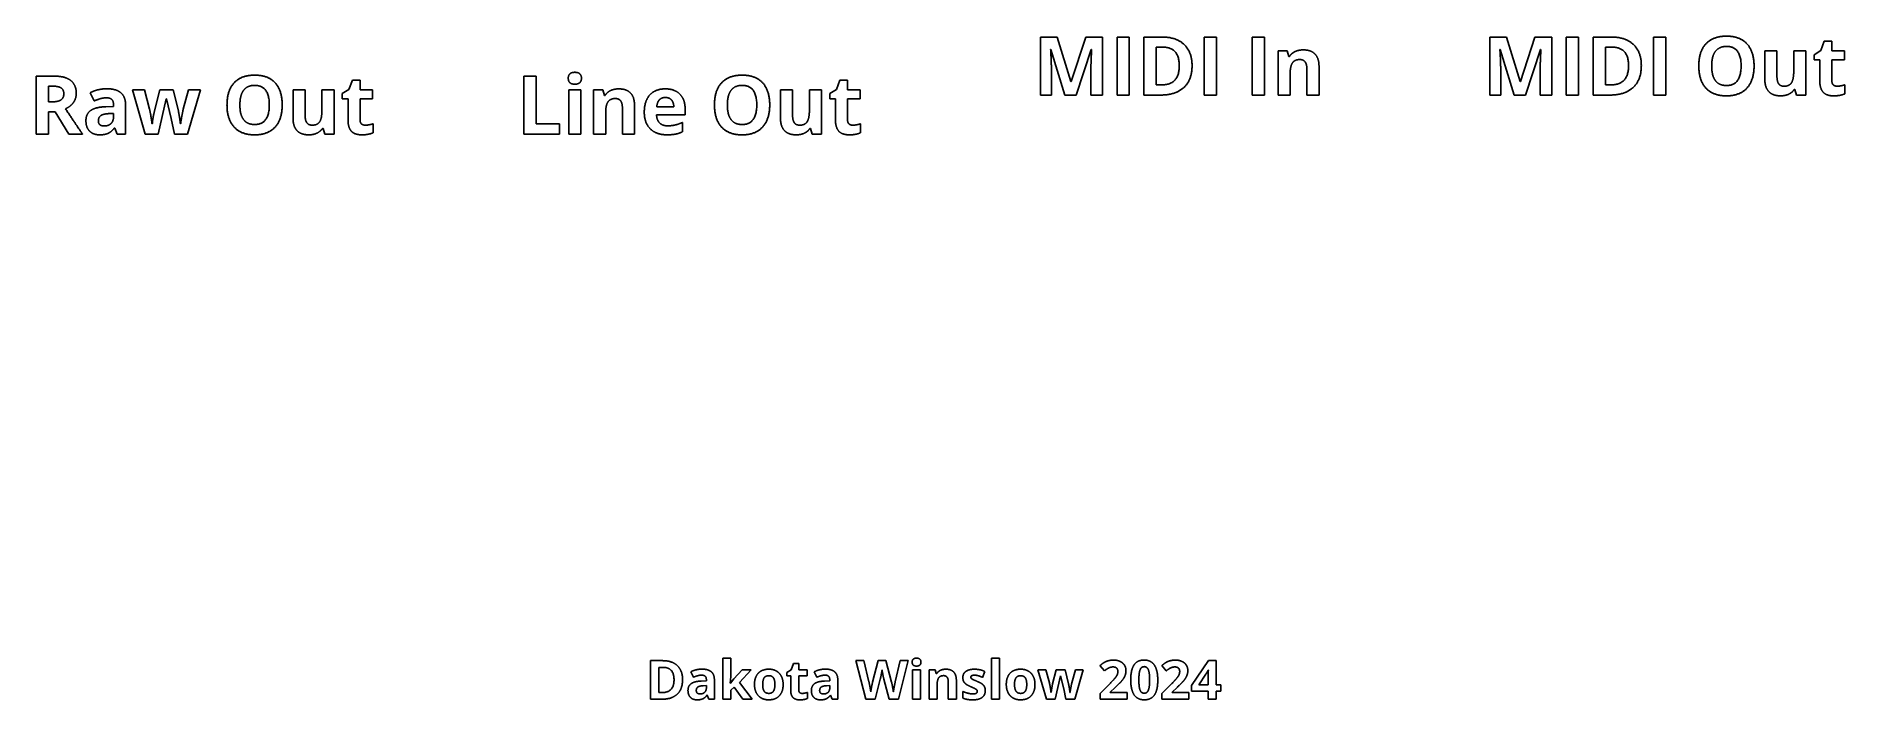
# Model space of a CAD drawing. Extents: x -53 to 47, y -13 to 116.
# Drawn here: x -46.1 to 46.7, y -12.9 to 21.2 of the extents above.
import ezdxf

# ---------------------------------------------------------------- set-up
doc = ezdxf.new("R2010")
doc.units = 0
doc.layers.add('MODELSKETCH_VISIBLE', color=7, linetype='CONTINUOUS')

msp = doc.modelspace()

# ---------------------------------------------------------------- linework, layer by layer
at = {"layer": 'MODELSKETCH_VISIBLE'}
for p, q in [((5.41, 21.107), (6.268, 21.107)), ((5.41, 18.132), (5.41, 21.107)), ((5.952, 20.465), (5.934, 20.465)), ((6.669, 18.132), (5.952, 20.465)), ((6.268, 21.107), (6.972, 18.832)), ((6.984, 18.832), (7.731, 21.107)), ((8.014, 20.461), (7.247, 18.132)), ((7.731, 21.107), (8.589, 21.107)), ((8.032, 20.461), (8.014, 20.461)), ((8.589, 21.107), (8.589, 18.132)), ((9.338, 21.107), (9.969, 21.107)), ((9.338, 18.132), (9.338, 21.107)), ((9.969, 21.107), (9.969, 18.132)), ((10.717, 21.107), (11.651, 21.107)), ((10.717, 18.132), (10.717, 21.107)), ((11.348, 20.59), (11.348, 18.653)), ((11.684, 20.59), (11.348, 20.59)), ((13.802, 21.107), (14.433, 21.107)), ((13.802, 18.132), (13.802, 21.107)), ((14.433, 21.107), (14.433, 18.132)), ((16.264, 21.107), (16.895, 21.107)), ((16.264, 18.132), (16.264, 21.107)), ((16.895, 21.107), (16.895, 18.132)), ((17.595, 20.407), (18.069, 20.407)), ((17.595, 18.132), (17.595, 20.407)), ((18.069, 20.407), (18.152, 20.116)), ((28.447, 21.107), (29.306, 21.107)), ((28.447, 18.132), (28.447, 21.107)), ((28.99, 20.465), (28.972, 20.465)), ((29.706, 18.132), (28.99, 20.465)), ((29.306, 21.107), (30.01, 18.832)), ((30.022, 18.832), (30.769, 21.107)), ((31.051, 20.461), (30.285, 18.132)), ((30.769, 21.107), (31.627, 21.107)), ((31.07, 20.461), (31.051, 20.461)), ((31.627, 21.107), (31.627, 18.132)), ((32.376, 21.107), (33.007, 21.107)), ((32.376, 18.132), (32.376, 21.107)), ((33.007, 21.107), (33.007, 18.132)), ((33.755, 21.107), (34.689, 21.107)), ((33.755, 18.132), (33.755, 21.107)), ((34.386, 20.59), (34.386, 18.653)), ((34.721, 20.59), (34.386, 20.59)), ((36.84, 21.107), (37.471, 21.107)), ((36.84, 18.132), (36.84, 21.107)), ((37.471, 21.107), (37.471, 18.132)), ((42.557, 20.407), (43.178, 20.407)), ((42.557, 18.924), (42.557, 20.407)), ((43.178, 20.407), (43.178, 19.078)), ((44.036, 20.407), (44.657, 20.407)), ((44.036, 19.336), (44.036, 20.407)), ((44.657, 20.407), (44.657, 18.132)), ((45.078, 20.203), (45.42, 20.411)), ((45.42, 20.411), (45.599, 20.891)), ((45.599, 20.891), (45.995, 20.891)), ((45.995, 20.891), (45.995, 20.407)), ((45.995, 20.407), (46.632, 20.407)), ((46.632, 20.407), (46.632, 19.941)), ((5.973, 19.515), (5.973, 18.132)), ((8.001, 18.132), (8.001, 19.54)), ((18.152, 20.116), (18.187, 20.116)), ((19.695, 19.615), (19.695, 18.132)), ((29.011, 19.515), (29.011, 18.132)), ((31.039, 18.132), (31.039, 19.54)), ((45.078, 19.941), (45.078, 20.203)), ((45.375, 19.941), (45.078, 19.941)), ((45.375, 18.844), (45.375, 19.941)), ((45.995, 19.941), (45.995, 18.844)), ((46.632, 19.941), (45.995, 19.941)), ((-46.084, 19.107), (-45.217, 19.107)), ((-46.084, 16.132), (-46.084, 19.107)), ((-45.261, 18.59), (-45.453, 18.59)), ((-45.453, 18.59), (-45.453, 17.786)), ((-30.049, 18.411), (-29.87, 18.891)), ((-29.87, 18.891), (-29.474, 18.891)), ((-29.474, 18.891), (-29.474, 18.407)), ((-21.079, 16.132), (-21.079, 19.107)), ((-21.079, 19.107), (-20.449, 19.107)), ((-20.449, 19.107), (-20.449, 16.653)), ((-5.053, 18.411), (-4.874, 18.891)), ((-4.874, 18.891), (-4.478, 18.891)), ((-4.478, 18.891), (-4.478, 18.407)), ((6.972, 18.832), (6.984, 18.832)), ((11.348, 18.653), (11.618, 18.653)), ((18.215, 19.202), (18.215, 18.132)), ((19.074, 18.132), (19.074, 19.461)), ((30.01, 18.832), (30.022, 18.832)), ((34.386, 18.653), (34.656, 18.653)), ((46.657, 18.657), (46.657, 18.195)), ((-45.453, 17.786), (-45.25, 17.786)), ((-43.116, 17.829), (-43.321, 18.248)), ((-42.12, 17.548), (-42.12, 17.648)), ((-41.504, 17.648), (-41.504, 16.132)), ((-41.149, 18.407), (-40.531, 18.407)), ((-40.503, 16.132), (-41.149, 18.407)), ((-40.531, 18.407), (-40.269, 17.4)), ((-40.024, 17.316), (-39.744, 18.407)), ((-39.42, 17.933), (-39.836, 16.132)), ((-39.744, 18.407), (-39.06, 18.407)), ((-39.406, 17.933), (-39.42, 17.933)), ((-39.17, 16.928), (-39.406, 17.933)), ((-39.06, 18.407), (-38.794, 17.316)), ((-38.545, 17.4), (-38.273, 18.407)), ((-37.664, 18.407), (-38.32, 16.132)), ((-38.273, 18.407), (-37.664, 18.407)), ((-32.912, 16.924), (-32.912, 18.407)), ((-32.912, 18.407), (-32.291, 18.407)), ((-32.291, 18.407), (-32.291, 17.078)), ((-31.433, 17.336), (-31.433, 18.407)), ((-31.433, 18.407), (-30.812, 18.407)), ((-30.812, 18.407), (-30.812, 16.132)), ((-30.391, 18.203), (-30.049, 18.411)), ((-30.391, 17.941), (-30.391, 18.203)), ((-30.094, 17.941), (-30.391, 17.941)), ((-30.094, 16.844), (-30.094, 17.941)), ((-29.474, 18.407), (-28.837, 18.407)), ((-28.837, 17.941), (-29.474, 17.941)), ((-29.474, 17.941), (-29.474, 16.844)), ((-28.837, 18.407), (-28.837, 17.941)), ((-18.774, 16.132), (-18.774, 18.407)), ((-18.774, 18.407), (-18.154, 18.407)), ((-18.154, 18.407), (-18.154, 16.132)), ((-17.503, 16.132), (-17.503, 18.407)), ((-17.503, 18.407), (-17.029, 18.407)), ((-17.029, 18.407), (-16.945, 18.116)), ((-16.945, 18.116), (-16.911, 18.116)), ((-7.916, 16.924), (-7.916, 18.407)), ((-7.916, 18.407), (-7.296, 18.407)), ((-7.296, 18.407), (-7.296, 17.078)), ((-6.437, 17.336), (-6.437, 18.407)), ((-6.437, 18.407), (-5.816, 18.407)), ((-5.816, 18.407), (-5.816, 16.132)), ((-5.395, 18.203), (-5.053, 18.411)), ((-5.395, 17.941), (-5.395, 18.203)), ((-5.098, 17.941), (-5.395, 17.941)), ((-5.098, 16.844), (-5.098, 17.941)), ((-4.478, 18.407), (-3.841, 18.407)), ((-4.478, 17.941), (-4.478, 16.844)), ((-3.841, 17.941), (-4.478, 17.941)), ((-3.841, 18.407), (-3.841, 17.941)), ((5.973, 18.132), (5.41, 18.132)), ((7.247, 18.132), (6.669, 18.132)), ((8.589, 18.132), (8.001, 18.132)), ((9.969, 18.132), (9.338, 18.132)), ((11.56, 18.132), (10.717, 18.132)), ((14.433, 18.132), (13.802, 18.132)), ((16.895, 18.132), (16.264, 18.132)), ((18.215, 18.132), (17.595, 18.132)), ((19.695, 18.132), (19.074, 18.132)), ((29.011, 18.132), (28.447, 18.132)), ((30.285, 18.132), (29.706, 18.132)), ((31.627, 18.132), (31.039, 18.132)), ((33.007, 18.132), (32.376, 18.132)), ((34.598, 18.132), (33.755, 18.132)), ((37.471, 18.132), (36.84, 18.132)), ((44.098, 18.423), (44.065, 18.423)), ((44.181, 18.132), (44.098, 18.423)), ((44.657, 18.132), (44.181, 18.132)), ((-45.118, 17.273), (-45.453, 17.273)), ((-45.453, 17.273), (-45.453, 16.132)), ((-44.407, 16.132), (-45.118, 17.273)), ((-42.515, 17.536), (-42.12, 17.548)), ((-42.12, 17.186), (-42.36, 17.178)), ((-42.12, 16.999), (-42.12, 17.186)), ((-40.057, 17.143), (-40.024, 17.316)), ((-38.995, 16.132), (-39.17, 16.928)), ((-16.882, 17.202), (-16.882, 16.132)), ((-16.023, 16.132), (-16.023, 17.461)), ((-15.403, 17.615), (-15.403, 16.132)), ((-12.807, 17.114), (-14.274, 17.114)), ((-14.26, 17.528), (-13.389, 17.528)), ((-12.936, 16.732), (-12.936, 16.252)), ((-12.807, 17.416), (-12.807, 17.114)), ((-45.453, 16.132), (-46.084, 16.132)), ((-43.707, 16.132), (-44.407, 16.132)), ((-42.058, 16.441), (-42.074, 16.441)), ((-41.937, 16.132), (-42.058, 16.441)), ((-41.504, 16.132), (-41.937, 16.132)), ((-39.836, 16.132), (-40.503, 16.132)), ((-40.14, 16.653), (-40.129, 16.653)), ((-38.32, 16.132), (-38.995, 16.132)), ((-38.69, 16.653), (-38.678, 16.653)), ((-31.371, 16.423), (-31.404, 16.423)), ((-31.288, 16.132), (-31.371, 16.423)), ((-30.812, 16.132), (-31.288, 16.132)), ((-28.812, 16.657), (-28.812, 16.195)), ((-19.242, 16.132), (-21.079, 16.132)), ((-20.449, 16.653), (-19.242, 16.653)), ((-19.242, 16.653), (-19.242, 16.132)), ((-18.154, 16.132), (-18.774, 16.132)), ((-16.882, 16.132), (-17.503, 16.132)), ((-15.403, 16.132), (-16.023, 16.132)), ((-6.376, 16.423), (-6.408, 16.423)), ((-6.292, 16.132), (-6.376, 16.423)), ((-5.816, 16.132), (-6.292, 16.132)), ((-3.816, 16.657), (-3.816, 16.195)), ((-14.584, -12.868), (-14.584, -10.885)), ((-14.584, -10.885), (-13.962, -10.885)), ((-10.883, -12.868), (-10.883, -10.757)), ((-10.883, -10.757), (-10.469, -10.757)), ((-10.469, -10.757), (-10.469, -11.699)), ((-7.365, -11.349), (-7.246, -11.029)), ((-7.246, -11.029), (-6.982, -11.029)), ((-6.982, -11.029), (-6.982, -11.352)), ((-3.545, -12.868), (-4.051, -10.885)), ((-4.051, -10.885), (-3.638, -10.885)), ((-3.638, -10.885), (-3.384, -11.967)), ((-3.196, -11.996), (-2.906, -10.885)), ((-2.906, -10.885), (-2.509, -10.885)), ((-2.509, -10.885), (-2.22, -11.996)), ((-2.032, -11.967), (-1.78, -10.885)), ((-1.366, -10.885), (-1.87, -12.868)), ((-1.78, -10.885), (-1.366, -10.885)), ((2.905, -10.757), (3.319, -10.757)), ((2.905, -12.868), (2.905, -10.757)), ((3.319, -10.757), (3.319, -12.868)), ((13.159, -12.165), (14.029, -10.885)), ((14.029, -10.885), (14.415, -10.885)), ((14.415, -10.885), (14.415, -12.131)), ((-13.94, -11.23), (-14.164, -11.23)), ((-14.164, -11.23), (-14.164, -12.521)), ((-12.383, -11.737), (-12.52, -11.457)), ((-11.983, -11.932), (-11.719, -11.924)), ((-11.719, -11.924), (-11.719, -11.858)), ((-11.309, -11.858), (-11.309, -12.868)), ((-10.469, -11.699), (-10.491, -12.043)), ((-10.491, -12.043), (-10.485, -12.043)), ((-10.485, -12.043), (-10.305, -11.813)), ((-10.305, -11.813), (-9.88, -11.352)), ((-9.414, -11.352), (-10.016, -12.009)), ((-10.016, -12.009), (-9.377, -12.868)), ((-9.88, -11.352), (-9.414, -11.352)), ((-7.593, -11.487), (-7.365, -11.349)), ((-7.593, -11.662), (-7.593, -11.487)), ((-7.395, -11.662), (-7.593, -11.662)), ((-7.395, -12.393), (-7.395, -11.662)), ((-6.982, -11.352), (-6.557, -11.352)), ((-6.557, -11.662), (-6.982, -11.662)), ((-6.982, -11.662), (-6.982, -12.393)), ((-6.557, -11.352), (-6.557, -11.662)), ((-6.057, -11.737), (-6.193, -11.457)), ((-5.656, -11.932), (-5.393, -11.924)), ((-5.393, -11.924), (-5.393, -11.858)), ((-4.982, -11.858), (-4.982, -12.868)), ((-2.801, -11.829), (-3.068, -12.868)), ((-2.349, -12.868), (-2.618, -11.826)), ((-1.149, -12.868), (-1.149, -11.352)), ((-1.149, -11.352), (-0.735, -11.352)), ((-0.735, -11.352), (-0.735, -12.868)), ((-0.301, -11.352), (0.015, -11.352)), ((-0.301, -12.868), (-0.301, -11.352)), ((0.015, -11.352), (0.071, -11.546)), ((0.071, -11.546), (0.094, -11.546)), ((0.685, -12.868), (0.685, -11.982)), ((1.099, -11.879), (1.099, -12.868)), ((2.566, -11.443), (2.442, -11.741)), ((5.283, -11.352), (5.696, -11.352)), ((5.714, -12.868), (5.283, -11.352)), ((5.696, -11.352), (5.87, -12.023)), ((6.033, -12.079), (6.22, -11.352)), ((6.436, -11.667), (6.159, -12.868)), ((6.22, -11.352), (6.676, -11.352)), ((6.446, -11.667), (6.436, -11.667)), ((6.603, -12.338), (6.446, -11.667)), ((6.676, -11.352), (6.854, -12.079)), ((7.019, -12.023), (7.201, -11.352)), ((7.607, -11.352), (7.169, -12.868)), ((7.201, -11.352), (7.607, -11.352)), ((8.689, -11.41), (8.461, -11.14)), ((11.86, -11.41), (11.632, -11.14)), ((13.892, -11.582), (13.528, -12.131)), ((14.005, -12.131), (14.005, -11.795)), ((14.023, -11.365), (14.012, -11.365)), ((-14.023, -12.868), (-14.584, -12.868)), ((-14.164, -12.521), (-13.984, -12.521)), ((-11.719, -12.165), (-11.88, -12.171)), ((-11.719, -12.29), (-11.719, -12.165)), ((-11.678, -12.662), (-11.689, -12.662)), ((-11.597, -12.868), (-11.678, -12.662)), ((-11.309, -12.868), (-11.597, -12.868)), ((-10.469, -12.868), (-10.883, -12.868)), ((-10.291, -12.253), (-10.469, -12.396)), ((-10.469, -12.396), (-10.469, -12.868)), ((-9.854, -12.868), (-10.291, -12.253)), ((-9.377, -12.868), (-9.854, -12.868)), ((-6.541, -12.518), (-6.541, -12.826)), ((-5.393, -12.165), (-5.553, -12.171)), ((-5.393, -12.29), (-5.393, -12.165)), ((-5.351, -12.662), (-5.362, -12.662)), ((-5.271, -12.868), (-5.351, -12.662)), ((-4.982, -12.868), (-5.271, -12.868)), ((-3.068, -12.868), (-3.545, -12.868)), ((-1.87, -12.868), (-2.349, -12.868)), ((-0.735, -12.868), (-1.149, -12.868)), ((0.113, -12.868), (-0.301, -12.868)), ((0.113, -12.154), (0.113, -12.868)), ((1.099, -12.868), (0.685, -12.868)), ((1.435, -12.807), (1.435, -12.465)), ((3.319, -12.868), (2.905, -12.868)), ((6.159, -12.868), (5.714, -12.868)), ((5.956, -12.521), (5.964, -12.521)), ((6.012, -12.194), (6.033, -12.079)), ((6.719, -12.868), (6.603, -12.338)), ((7.169, -12.868), (6.719, -12.868)), ((6.923, -12.521), (6.931, -12.521)), ((8.466, -12.576), (8.964, -12.073)), ((8.466, -12.868), (8.466, -12.576)), ((9.853, -12.868), (8.466, -12.868)), ((9.244, -12.256), (8.988, -12.496)), ((8.988, -12.496), (8.988, -12.515)), ((8.988, -12.515), (9.853, -12.515)), ((9.853, -12.515), (9.853, -12.868)), ((11.637, -12.576), (12.135, -12.073)), ((11.637, -12.868), (11.637, -12.576)), ((13.024, -12.868), (11.637, -12.868)), ((12.415, -12.256), (12.16, -12.496)), ((12.16, -12.496), (12.16, -12.515)), ((12.16, -12.515), (13.024, -12.515)), ((13.024, -12.515), (13.024, -12.868)), ((13.159, -12.457), (13.159, -12.165)), ((14.005, -12.457), (13.159, -12.457)), ((13.528, -12.131), (14.005, -12.131)), ((14.005, -12.868), (14.005, -12.457)), ((14.415, -12.868), (14.005, -12.868)), ((14.415, -12.131), (14.654, -12.131)), ((14.415, -12.457), (14.415, -12.868)), ((14.654, -12.457), (14.415, -12.457)), ((14.654, -12.131), (14.654, -12.457))]:
    msp.add_line(p, q, dxfattribs=at)
for points in [[(5.934, 20.465), (5.973, 19.754), (5.973, 19.515)], [(8.005, 19.77), (8.008, 19.9), (8.032, 20.461)], [(11.651, 21.107), (12.38, 21.107), (12.783, 20.722)], [(12.53, 19.631), (12.53, 20.59), (11.684, 20.59)], [(12.783, 20.722), (13.186, 20.338), (13.186, 19.648)], [(18.473, 20.365), (18.655, 20.449), (18.887, 20.449)], [(18.887, 20.449), (19.284, 20.449), (19.489, 20.235)], [(28.972, 20.465), (29.011, 19.754), (29.011, 19.515)], [(31.042, 19.77), (31.046, 19.9), (31.07, 20.461)], [(34.689, 21.107), (35.417, 21.107), (35.82, 20.722)], [(35.568, 19.631), (35.568, 20.59), (34.721, 20.59)], [(35.82, 20.722), (36.223, 20.338), (36.223, 19.648)], [(39.17, 19.627), (39.17, 20.37), (39.537, 20.762)], [(39.537, 20.762), (39.904, 21.153), (40.59, 21.153)], [(40.59, 20.628), (40.214, 20.628), (40.022, 20.375)], [(40.59, 21.153), (41.275, 21.153), (41.639, 20.759)], [(41.34, 19.624), (41.34, 20.628), (40.59, 20.628)], [(41.639, 20.759), (42.002, 20.364), (42.002, 19.624)], [(8.001, 19.54), (8.001, 19.64), (8.005, 19.77)], [(11.618, 18.653), (12.53, 18.653), (12.53, 19.631)], [(13.186, 19.648), (13.186, 18.913), (12.767, 18.523)], [(18.187, 20.116), (18.291, 20.28), (18.473, 20.365)], [(18.331, 19.779), (18.215, 19.605), (18.215, 19.202)], [(18.708, 19.953), (18.447, 19.953), (18.331, 19.779)], [(18.987, 19.83), (18.899, 19.953), (18.708, 19.953)], [(19.074, 19.461), (19.074, 19.707), (18.987, 19.83)], [(19.489, 20.235), (19.695, 20.02), (19.695, 19.615)], [(31.039, 19.54), (31.039, 19.64), (31.042, 19.77)], [(34.656, 18.653), (35.568, 18.653), (35.568, 19.631)], [(36.223, 19.648), (36.223, 18.913), (35.805, 18.523)], [(39.536, 18.488), (39.17, 18.885), (39.17, 19.627)], [(40.022, 20.375), (39.831, 20.122), (39.831, 19.624)], [(39.831, 19.624), (39.831, 19.125), (40.021, 18.873)], [(40.586, 18.62), (41.34, 18.62), (41.34, 19.624)], [(42.002, 19.624), (42.002, 18.885), (41.636, 18.488)], [(-44.811, 18.5), (-44.957, 18.59), (-45.261, 18.59)], [(-45.217, 19.107), (-44.61, 19.107), (-44.32, 18.886)], [(-44.32, 18.886), (-44.029, 18.665), (-44.029, 18.215)], [(-36.299, 17.627), (-36.299, 18.37), (-35.932, 18.762)], [(-35.932, 18.762), (-35.565, 19.153), (-34.879, 19.153)], [(-34.879, 18.628), (-35.256, 18.628), (-35.447, 18.375)], [(-34.879, 19.153), (-34.194, 19.153), (-33.83, 18.759)], [(-34.129, 17.624), (-34.129, 18.628), (-34.879, 18.628)], [(-33.83, 18.759), (-33.467, 18.364), (-33.467, 17.624)], [(-18.801, 18.995), (-18.801, 19.298), (-18.463, 19.298)], [(-18.463, 18.689), (-18.801, 18.689), (-18.801, 18.995)], [(-18.463, 19.298), (-18.125, 19.298), (-18.125, 18.995)], [(-18.209, 18.77), (-18.294, 18.689), (-18.463, 18.689)], [(-18.125, 18.995), (-18.125, 18.85), (-18.209, 18.77)], [(-11.303, 17.627), (-11.303, 18.37), (-10.936, 18.762)], [(-10.936, 18.762), (-10.569, 19.153), (-9.883, 19.153)], [(-9.883, 18.628), (-10.26, 18.628), (-10.451, 18.375)], [(-9.883, 19.153), (-9.198, 19.153), (-8.835, 18.759)], [(-9.133, 17.624), (-9.133, 18.628), (-9.883, 18.628)], [(-8.835, 18.759), (-8.471, 18.364), (-8.471, 17.624)], [(40.021, 18.873), (40.21, 18.62), (40.586, 18.62)], [(42.761, 18.306), (42.557, 18.521), (42.557, 18.924)], [(43.178, 19.078), (43.178, 18.832), (43.265, 18.709)], [(43.265, 18.709), (43.353, 18.586), (43.544, 18.586)], [(43.544, 18.586), (43.805, 18.586), (43.921, 18.76)], [(43.921, 18.76), (44.036, 18.933), (44.036, 19.336)], [(45.545, 18.279), (45.375, 18.468), (45.375, 18.844)], [(45.995, 18.844), (45.995, 18.712), (46.07, 18.649)], [(46.07, 18.649), (46.144, 18.586), (46.266, 18.586)], [(46.266, 18.586), (46.429, 18.586), (46.657, 18.657)], [(-45.25, 17.786), (-44.95, 17.786), (-44.808, 17.886)], [(-44.666, 18.199), (-44.666, 18.411), (-44.811, 18.5)], [(-44.808, 17.886), (-44.666, 17.986), (-44.666, 18.199)], [(-44.173, 17.749), (-44.317, 17.544), (-44.582, 17.428)], [(-44.029, 18.215), (-44.029, 17.953), (-44.173, 17.749)], [(-43.321, 18.248), (-42.928, 18.454), (-42.45, 18.454)], [(-42.474, 17.993), (-42.747, 17.993), (-43.116, 17.829)], [(-42.12, 17.648), (-42.12, 17.993), (-42.474, 17.993)], [(-42.45, 18.454), (-41.993, 18.454), (-41.748, 18.254)], [(-41.748, 18.254), (-41.504, 18.055), (-41.504, 17.648)], [(-35.933, 16.488), (-36.299, 16.885), (-36.299, 17.627)], [(-35.447, 18.375), (-35.638, 18.122), (-35.638, 17.624)], [(-35.638, 17.624), (-35.638, 17.125), (-35.449, 16.873)], [(-34.883, 16.62), (-34.129, 16.62), (-34.129, 17.624)], [(-33.467, 17.624), (-33.467, 16.885), (-33.833, 16.488)], [(-16.911, 18.116), (-16.807, 18.28), (-16.625, 18.365)], [(-16.766, 17.779), (-16.882, 17.605), (-16.882, 17.202)], [(-16.39, 17.953), (-16.65, 17.953), (-16.766, 17.779)], [(-16.625, 18.365), (-16.443, 18.449), (-16.211, 18.449)], [(-16.111, 17.83), (-16.199, 17.953), (-16.39, 17.953)], [(-16.211, 18.449), (-15.814, 18.449), (-15.608, 18.235)], [(-16.023, 17.461), (-16.023, 17.707), (-16.111, 17.83)], [(-15.608, 18.235), (-15.403, 18.02), (-15.403, 17.615)], [(-14.902, 17.253), (-14.902, 17.825), (-14.617, 18.137)], [(-14.617, 18.137), (-14.331, 18.449), (-13.826, 18.449)], [(-14.132, 17.883), (-14.243, 17.758), (-14.26, 17.528)], [(-13.822, 18.008), (-14.02, 18.008), (-14.132, 17.883)], [(-13.826, 18.449), (-13.344, 18.449), (-13.076, 18.175)], [(-13.509, 17.883), (-13.625, 18.008), (-13.822, 18.008)], [(-13.389, 17.528), (-13.393, 17.758), (-13.509, 17.883)], [(-13.076, 18.175), (-12.807, 17.9), (-12.807, 17.416)], [(-10.937, 16.488), (-11.303, 16.885), (-11.303, 17.627)], [(-10.451, 18.375), (-10.642, 18.122), (-10.642, 17.624)], [(-10.642, 17.624), (-10.642, 17.125), (-10.453, 16.873)], [(-9.887, 16.62), (-9.133, 16.62), (-9.133, 17.624)], [(-8.471, 17.624), (-8.471, 16.885), (-8.838, 16.488)], [(12.767, 18.523), (12.349, 18.132), (11.56, 18.132)], [(35.805, 18.523), (35.387, 18.132), (34.598, 18.132)], [(40.586, 18.091), (39.902, 18.091), (39.536, 18.488)], [(41.636, 18.488), (41.27, 18.091), (40.586, 18.091)], [(43.365, 18.091), (42.964, 18.091), (42.761, 18.306)], [(43.782, 18.178), (43.599, 18.091), (43.365, 18.091)], [(44.065, 18.423), (43.965, 18.264), (43.782, 18.178)], [(46.087, 18.091), (45.715, 18.091), (45.545, 18.279)], [(46.657, 18.195), (46.425, 18.091), (46.087, 18.091)], [(-44.582, 17.428), (-43.91, 16.425), (-43.707, 16.132)], [(-43.532, 16.812), (-43.532, 17.174), (-43.279, 17.346)], [(-43.344, 16.278), (-43.532, 16.466), (-43.532, 16.812)], [(-43.279, 17.346), (-43.026, 17.517), (-42.515, 17.536)], [(-42.763, 17.08), (-42.896, 16.991), (-42.896, 16.808)], [(-42.896, 16.808), (-42.896, 16.545), (-42.595, 16.545)], [(-42.36, 17.178), (-42.631, 17.17), (-42.763, 17.08)], [(-42.249, 16.669), (-42.12, 16.793), (-42.12, 16.999)], [(-40.269, 17.4), (-40.205, 17.129), (-40.14, 16.653)], [(-40.129, 16.653), (-40.12, 16.808), (-40.057, 17.143)], [(-38.794, 17.316), (-38.785, 17.271), (-38.768, 17.184)], [(-38.768, 17.184), (-38.751, 17.096), (-38.735, 16.998)], [(-38.735, 16.998), (-38.718, 16.899), (-38.705, 16.805)], [(-38.705, 16.805), (-38.692, 16.71), (-38.69, 16.653)], [(-38.678, 16.653), (-38.659, 16.799), (-38.613, 17.055)], [(-38.613, 17.055), (-38.566, 17.31), (-38.545, 17.4)], [(-35.449, 16.873), (-35.259, 16.62), (-34.883, 16.62)], [(-32.708, 16.306), (-32.912, 16.521), (-32.912, 16.924)], [(-32.291, 17.078), (-32.291, 16.832), (-32.204, 16.709)], [(-32.204, 16.709), (-32.116, 16.586), (-31.925, 16.586)], [(-31.925, 16.586), (-31.664, 16.586), (-31.549, 16.76)], [(-31.549, 16.76), (-31.433, 16.933), (-31.433, 17.336)], [(-29.924, 16.279), (-30.094, 16.468), (-30.094, 16.844)], [(-29.474, 16.844), (-29.474, 16.712), (-29.399, 16.649)], [(-14.593, 16.394), (-14.902, 16.698), (-14.902, 17.253)], [(-14.274, 17.114), (-14.264, 16.85), (-14.117, 16.702)], [(-14.117, 16.702), (-13.971, 16.553), (-13.706, 16.553)], [(-13.318, 16.596), (-13.135, 16.639), (-12.936, 16.732)], [(-10.453, 16.873), (-10.264, 16.62), (-9.887, 16.62)], [(-7.713, 16.306), (-7.916, 16.521), (-7.916, 16.924)], [(-7.296, 17.078), (-7.296, 16.832), (-7.208, 16.709)], [(-7.208, 16.709), (-7.12, 16.586), (-6.929, 16.586)], [(-6.929, 16.586), (-6.669, 16.586), (-6.553, 16.76)], [(-6.553, 16.76), (-6.437, 16.933), (-6.437, 17.336)], [(-4.928, 16.279), (-5.098, 16.468), (-5.098, 16.844)], [(-4.478, 16.844), (-4.478, 16.712), (-4.404, 16.649)], [(-42.828, 16.091), (-43.156, 16.091), (-43.344, 16.278)], [(-42.396, 16.167), (-42.562, 16.091), (-42.828, 16.091)], [(-42.595, 16.545), (-42.379, 16.545), (-42.249, 16.669)], [(-42.074, 16.441), (-42.23, 16.244), (-42.396, 16.167)], [(-34.883, 16.091), (-35.567, 16.091), (-35.933, 16.488)], [(-33.833, 16.488), (-34.2, 16.091), (-34.883, 16.091)], [(-32.104, 16.091), (-32.505, 16.091), (-32.708, 16.306)], [(-31.687, 16.178), (-31.87, 16.091), (-32.104, 16.091)], [(-31.404, 16.423), (-31.504, 16.264), (-31.687, 16.178)], [(-29.382, 16.091), (-29.754, 16.091), (-29.924, 16.279)], [(-29.399, 16.649), (-29.325, 16.586), (-29.203, 16.586)], [(-28.812, 16.195), (-29.044, 16.091), (-29.382, 16.091)], [(-29.203, 16.586), (-29.04, 16.586), (-28.812, 16.657)], [(-13.735, 16.091), (-14.284, 16.091), (-14.593, 16.394)], [(-13.283, 16.131), (-13.468, 16.091), (-13.735, 16.091)], [(-13.706, 16.553), (-13.501, 16.553), (-13.318, 16.596)], [(-12.936, 16.252), (-13.098, 16.17), (-13.283, 16.131)], [(-9.887, 16.091), (-10.571, 16.091), (-10.937, 16.488)], [(-8.838, 16.488), (-9.204, 16.091), (-9.887, 16.091)], [(-7.108, 16.091), (-7.509, 16.091), (-7.713, 16.306)], [(-6.691, 16.178), (-6.874, 16.091), (-7.108, 16.091)], [(-6.408, 16.423), (-6.508, 16.264), (-6.691, 16.178)], [(-4.386, 16.091), (-4.758, 16.091), (-4.928, 16.279)], [(-4.404, 16.649), (-4.329, 16.586), (-4.207, 16.586)], [(-3.816, 16.195), (-4.048, 16.091), (-4.386, 16.091)], [(-4.207, 16.586), (-4.044, 16.586), (-3.816, 16.657)], [(-13.962, -10.885), (-13.476, -10.885), (-13.208, -11.141)], [(-1.166, -10.96), (-1.166, -10.757), (-0.941, -10.757)], [(-0.941, -11.163), (-1.166, -11.163), (-1.166, -10.96)], [(-0.941, -10.757), (-0.716, -10.757), (-0.716, -10.96)], [(-0.772, -11.11), (-0.828, -11.163), (-0.941, -11.163)], [(-0.716, -10.96), (-0.716, -11.056), (-0.772, -11.11)], [(8.461, -11.14), (8.607, -11.015), (8.704, -10.964)], [(8.704, -10.964), (8.8, -10.912), (8.914, -10.884)], [(8.914, -10.884), (9.028, -10.857), (9.169, -10.857)], [(9.169, -10.857), (9.355, -10.857), (9.497, -10.924)], [(9.497, -10.924), (9.64, -10.992), (9.718, -11.114)], [(9.718, -11.114), (9.797, -11.236), (9.797, -11.394)], [(10.041, -11.877), (10.041, -11.352), (10.211, -11.103)], [(10.211, -11.103), (10.38, -10.854), (10.733, -10.854)], [(10.733, -10.854), (11.076, -10.854), (11.252, -11.114)], [(11.252, -11.114), (11.427, -11.375), (11.427, -11.877)], [(11.632, -11.14), (11.778, -11.015), (11.875, -10.964)], [(11.875, -10.964), (11.971, -10.912), (12.085, -10.884)], [(12.085, -10.884), (12.199, -10.857), (12.34, -10.857)], [(12.34, -10.857), (12.526, -10.857), (12.668, -10.924)], [(12.668, -10.924), (12.811, -10.992), (12.889, -11.114)], [(12.889, -11.114), (12.968, -11.236), (12.968, -11.394)], [(-13.984, -12.521), (-13.376, -12.521), (-13.376, -11.868)], [(-13.376, -11.868), (-13.376, -11.23), (-13.94, -11.23)], [(-12.939, -11.858), (-12.939, -12.347), (-13.218, -12.608)], [(-13.208, -11.141), (-12.939, -11.398), (-12.939, -11.858)], [(-12.52, -11.457), (-12.258, -11.32), (-11.939, -11.32)], [(-12.492, -12.059), (-12.323, -11.944), (-11.983, -11.932)], [(-11.956, -11.627), (-12.137, -11.627), (-12.383, -11.737)], [(-11.719, -11.858), (-11.719, -11.627), (-11.956, -11.627)], [(-11.939, -11.32), (-11.634, -11.32), (-11.472, -11.453)], [(-11.472, -11.453), (-11.309, -11.586), (-11.309, -11.858)], [(-9.252, -12.107), (-9.252, -11.736), (-9.058, -11.529)], [(-9.058, -11.529), (-8.864, -11.323), (-8.513, -11.323)], [(-8.757, -11.769), (-8.831, -11.881), (-8.831, -12.107)], [(-8.518, -11.657), (-8.684, -11.657), (-8.757, -11.769)], [(-8.278, -11.769), (-8.351, -11.657), (-8.518, -11.657)], [(-8.513, -11.323), (-8.294, -11.323), (-8.128, -11.418)], [(-8.205, -12.107), (-8.205, -11.882), (-8.278, -11.769)], [(-8.128, -11.418), (-7.961, -11.513), (-7.871, -11.691)], [(-7.871, -11.691), (-7.782, -11.868), (-7.782, -12.107)], [(-6.193, -11.457), (-5.932, -11.32), (-5.613, -11.32)], [(-6.166, -12.059), (-5.997, -11.944), (-5.656, -11.932)], [(-5.629, -11.627), (-5.811, -11.627), (-6.057, -11.737)], [(-5.393, -11.858), (-5.393, -11.627), (-5.629, -11.627)], [(-5.613, -11.32), (-5.308, -11.32), (-5.145, -11.453)], [(-5.145, -11.453), (-4.982, -11.586), (-4.982, -11.858)], [(-3.384, -11.967), (-3.317, -12.267), (-3.288, -12.487)], [(-3.25, -12.248), (-3.221, -12.085), (-3.196, -11.996)], [(-2.751, -11.598), (-2.783, -11.76), (-2.801, -11.829)], [(-2.71, -11.362), (-2.718, -11.436), (-2.751, -11.598)], [(-2.669, -11.597), (-2.705, -11.422), (-2.71, -11.362)], [(-2.618, -11.826), (-2.633, -11.771), (-2.669, -11.597)], [(-2.22, -11.996), (-2.201, -12.07), (-2.173, -12.224)], [(-2.086, -12.223), (-2.056, -12.065), (-2.032, -11.967)], [(0.094, -11.546), (0.163, -11.436), (0.284, -11.38)], [(0.19, -11.77), (0.113, -11.886), (0.113, -12.154)], [(0.441, -11.654), (0.267, -11.654), (0.19, -11.77)], [(0.284, -11.38), (0.406, -11.323), (0.56, -11.323)], [(0.627, -11.736), (0.568, -11.654), (0.441, -11.654)], [(0.56, -11.323), (0.825, -11.323), (0.962, -11.466)], [(0.685, -11.982), (0.685, -11.818), (0.627, -11.736)], [(0.962, -11.466), (1.099, -11.609), (1.099, -11.879)], [(1.433, -11.746), (1.433, -11.544), (1.589, -11.434)], [(1.47, -11.945), (1.433, -11.864), (1.433, -11.746)], [(1.589, -12.088), (1.507, -12.026), (1.47, -11.945)], [(1.589, -11.434), (1.745, -11.323), (2.033, -11.323)], [(2.026, -11.63), (1.843, -11.63), (1.843, -11.729)], [(1.843, -11.729), (1.843, -11.784), (1.902, -11.825)], [(1.902, -11.825), (1.961, -11.866), (2.161, -11.946)], [(2.229, -11.661), (2.13, -11.63), (2.026, -11.63)], [(2.033, -11.323), (2.307, -11.323), (2.566, -11.443)], [(2.161, -11.946), (2.338, -12.018), (2.421, -12.08)], [(2.442, -11.741), (2.327, -11.692), (2.229, -11.661)], [(3.661, -12.107), (3.661, -11.736), (3.855, -11.529)], [(3.855, -11.529), (4.048, -11.323), (4.4, -11.323)], [(4.156, -11.769), (4.082, -11.881), (4.082, -12.107)], [(4.394, -11.657), (4.229, -11.657), (4.156, -11.769)], [(4.635, -11.769), (4.561, -11.657), (4.394, -11.657)], [(4.4, -11.323), (4.618, -11.323), (4.785, -11.418)], [(4.708, -12.107), (4.708, -11.882), (4.635, -11.769)], [(4.785, -11.418), (4.952, -11.513), (5.041, -11.691)], [(5.041, -11.691), (5.131, -11.868), (5.131, -12.107)], [(5.87, -12.023), (5.913, -12.204), (5.956, -12.521)], [(6.974, -12.253), (7.005, -12.083), (7.019, -12.023)], [(8.916, -11.259), (8.807, -11.312), (8.689, -11.41)], [(9.139, -11.207), (9.024, -11.207), (8.916, -11.259)], [(8.964, -12.073), (9.186, -11.847), (9.253, -11.759)], [(9.315, -11.265), (9.249, -11.207), (9.139, -11.207)], [(9.6, -11.897), (9.498, -12.023), (9.244, -12.256)], [(9.253, -11.759), (9.321, -11.672), (9.351, -11.597)], [(9.381, -11.443), (9.381, -11.323), (9.315, -11.265)], [(9.351, -11.597), (9.381, -11.523), (9.381, -11.443)], [(9.749, -11.651), (9.701, -11.771), (9.6, -11.897)], [(9.797, -11.394), (9.797, -11.531), (9.749, -11.651)], [(10.215, -12.638), (10.041, -12.38), (10.041, -11.877)], [(10.521, -11.352), (10.458, -11.512), (10.458, -11.877)], [(10.458, -11.877), (10.458, -12.241), (10.521, -12.399)], [(10.733, -11.193), (10.585, -11.193), (10.521, -11.352)], [(10.944, -11.352), (10.878, -11.193), (10.733, -11.193)], [(11.01, -11.877), (11.01, -11.512), (10.944, -11.352)], [(10.945, -12.397), (11.01, -12.237), (11.01, -11.877)], [(11.427, -11.877), (11.427, -12.396), (11.257, -12.646)], [(12.087, -11.259), (11.978, -11.312), (11.86, -11.41)], [(12.31, -11.207), (12.195, -11.207), (12.087, -11.259)], [(12.135, -12.073), (12.357, -11.847), (12.424, -11.759)], [(12.486, -11.265), (12.42, -11.207), (12.31, -11.207)], [(12.771, -11.897), (12.669, -12.023), (12.415, -12.256)], [(12.424, -11.759), (12.492, -11.672), (12.522, -11.597)], [(12.552, -11.443), (12.552, -11.323), (12.486, -11.265)], [(12.522, -11.597), (12.552, -11.523), (12.552, -11.443)], [(12.92, -11.651), (12.872, -11.771), (12.771, -11.897)], [(12.968, -11.394), (12.968, -11.531), (12.92, -11.651)], [(14.012, -11.365), (13.962, -11.477), (13.892, -11.582)], [(14.005, -11.795), (14.005, -11.711), (14.012, -11.551)], [(14.012, -11.551), (14.019, -11.391), (14.023, -11.365)], [(-13.218, -12.608), (-13.497, -12.868), (-14.023, -12.868)], [(-12.661, -12.415), (-12.661, -12.174), (-12.492, -12.059)], [(-12.535, -12.77), (-12.661, -12.645), (-12.661, -12.415)], [(-12.192, -12.895), (-12.41, -12.895), (-12.535, -12.77)], [(-12.148, -12.236), (-12.236, -12.296), (-12.236, -12.417)], [(-12.236, -12.417), (-12.236, -12.593), (-12.036, -12.593)], [(-11.903, -12.844), (-12.014, -12.895), (-12.192, -12.895)], [(-11.88, -12.171), (-12.06, -12.176), (-12.148, -12.236)], [(-12.036, -12.593), (-11.892, -12.593), (-11.806, -12.51)], [(-11.689, -12.662), (-11.793, -12.793), (-11.903, -12.844)], [(-11.806, -12.51), (-11.719, -12.427), (-11.719, -12.29)], [(-9.163, -12.525), (-9.252, -12.346), (-9.252, -12.107)], [(-8.906, -12.8), (-9.073, -12.704), (-9.163, -12.525)], [(-8.521, -12.895), (-8.739, -12.895), (-8.906, -12.8)], [(-8.831, -12.107), (-8.831, -12.332), (-8.757, -12.448)], [(-8.757, -12.448), (-8.683, -12.563), (-8.516, -12.563)], [(-7.977, -12.686), (-8.173, -12.895), (-8.521, -12.895)], [(-8.516, -12.563), (-8.35, -12.563), (-8.278, -12.448)], [(-8.278, -12.448), (-8.205, -12.334), (-8.205, -12.107)], [(-7.782, -12.107), (-7.782, -12.477), (-7.977, -12.686)], [(-7.282, -12.77), (-7.395, -12.644), (-7.395, -12.393)], [(-6.92, -12.895), (-7.169, -12.895), (-7.282, -12.77)], [(-6.982, -12.393), (-6.982, -12.481), (-6.932, -12.523)], [(-6.932, -12.523), (-6.883, -12.565), (-6.801, -12.565)], [(-6.541, -12.826), (-6.695, -12.895), (-6.92, -12.895)], [(-6.801, -12.565), (-6.692, -12.565), (-6.541, -12.518)], [(-6.334, -12.415), (-6.334, -12.174), (-6.166, -12.059)], [(-6.209, -12.77), (-6.334, -12.645), (-6.334, -12.415)], [(-5.865, -12.895), (-6.084, -12.895), (-6.209, -12.77)], [(-5.822, -12.236), (-5.91, -12.296), (-5.91, -12.417)], [(-5.91, -12.417), (-5.91, -12.593), (-5.709, -12.593)], [(-5.577, -12.844), (-5.688, -12.895), (-5.865, -12.895)], [(-5.553, -12.171), (-5.734, -12.176), (-5.822, -12.236)], [(-5.709, -12.593), (-5.565, -12.593), (-5.479, -12.51)], [(-5.362, -12.662), (-5.466, -12.793), (-5.577, -12.844)], [(-5.479, -12.51), (-5.393, -12.427), (-5.393, -12.29)], [(-3.288, -12.487), (-3.28, -12.41), (-3.25, -12.248)], [(-2.173, -12.224), (-2.144, -12.377), (-2.13, -12.487)], [(-2.13, -12.487), (-2.116, -12.381), (-2.086, -12.223)], [(1.435, -12.465), (1.55, -12.519), (1.695, -12.556)], [(1.653, -12.873), (1.537, -12.85), (1.435, -12.807)], [(1.846, -12.224), (1.671, -12.151), (1.589, -12.088)], [(1.936, -12.895), (1.77, -12.895), (1.653, -12.873)], [(1.695, -12.556), (1.839, -12.593), (1.949, -12.593)], [(2.041, -12.314), (1.968, -12.275), (1.846, -12.224)], [(2.421, -12.773), (2.258, -12.895), (1.936, -12.895)], [(1.949, -12.593), (2.174, -12.593), (2.174, -12.463)], [(2.144, -12.383), (2.114, -12.352), (2.041, -12.314)], [(2.174, -12.463), (2.174, -12.414), (2.144, -12.383)], [(2.421, -12.08), (2.504, -12.142), (2.543, -12.224)], [(2.583, -12.417), (2.583, -12.651), (2.421, -12.773)], [(2.543, -12.224), (2.583, -12.305), (2.583, -12.417)], [(3.75, -12.525), (3.661, -12.346), (3.661, -12.107)], [(4.007, -12.8), (3.84, -12.704), (3.75, -12.525)], [(4.392, -12.895), (4.173, -12.895), (4.007, -12.8)], [(4.082, -12.107), (4.082, -12.332), (4.156, -12.448)], [(4.156, -12.448), (4.23, -12.563), (4.397, -12.563)], [(4.936, -12.686), (4.74, -12.895), (4.392, -12.895)], [(4.397, -12.563), (4.563, -12.563), (4.635, -12.448)], [(4.635, -12.448), (4.708, -12.334), (4.708, -12.107)], [(5.131, -12.107), (5.131, -12.477), (4.936, -12.686)], [(5.964, -12.521), (5.969, -12.417), (6.012, -12.194)], [(6.854, -12.079), (6.859, -12.108), (6.871, -12.167)], [(6.871, -12.167), (6.882, -12.225), (6.893, -12.291)], [(6.893, -12.291), (6.904, -12.357), (6.913, -12.42)], [(6.913, -12.42), (6.922, -12.483), (6.923, -12.521)], [(6.931, -12.521), (6.943, -12.423), (6.974, -12.253)], [(10.733, -12.895), (10.39, -12.895), (10.215, -12.638)], [(10.521, -12.399), (10.584, -12.557), (10.733, -12.557)], [(10.733, -12.557), (10.88, -12.557), (10.945, -12.397)], [(11.257, -12.646), (11.087, -12.895), (10.733, -12.895)]]:
    msp.add_open_spline(points, degree=2, dxfattribs=at)

doc.saveas('drawing.dxf')
